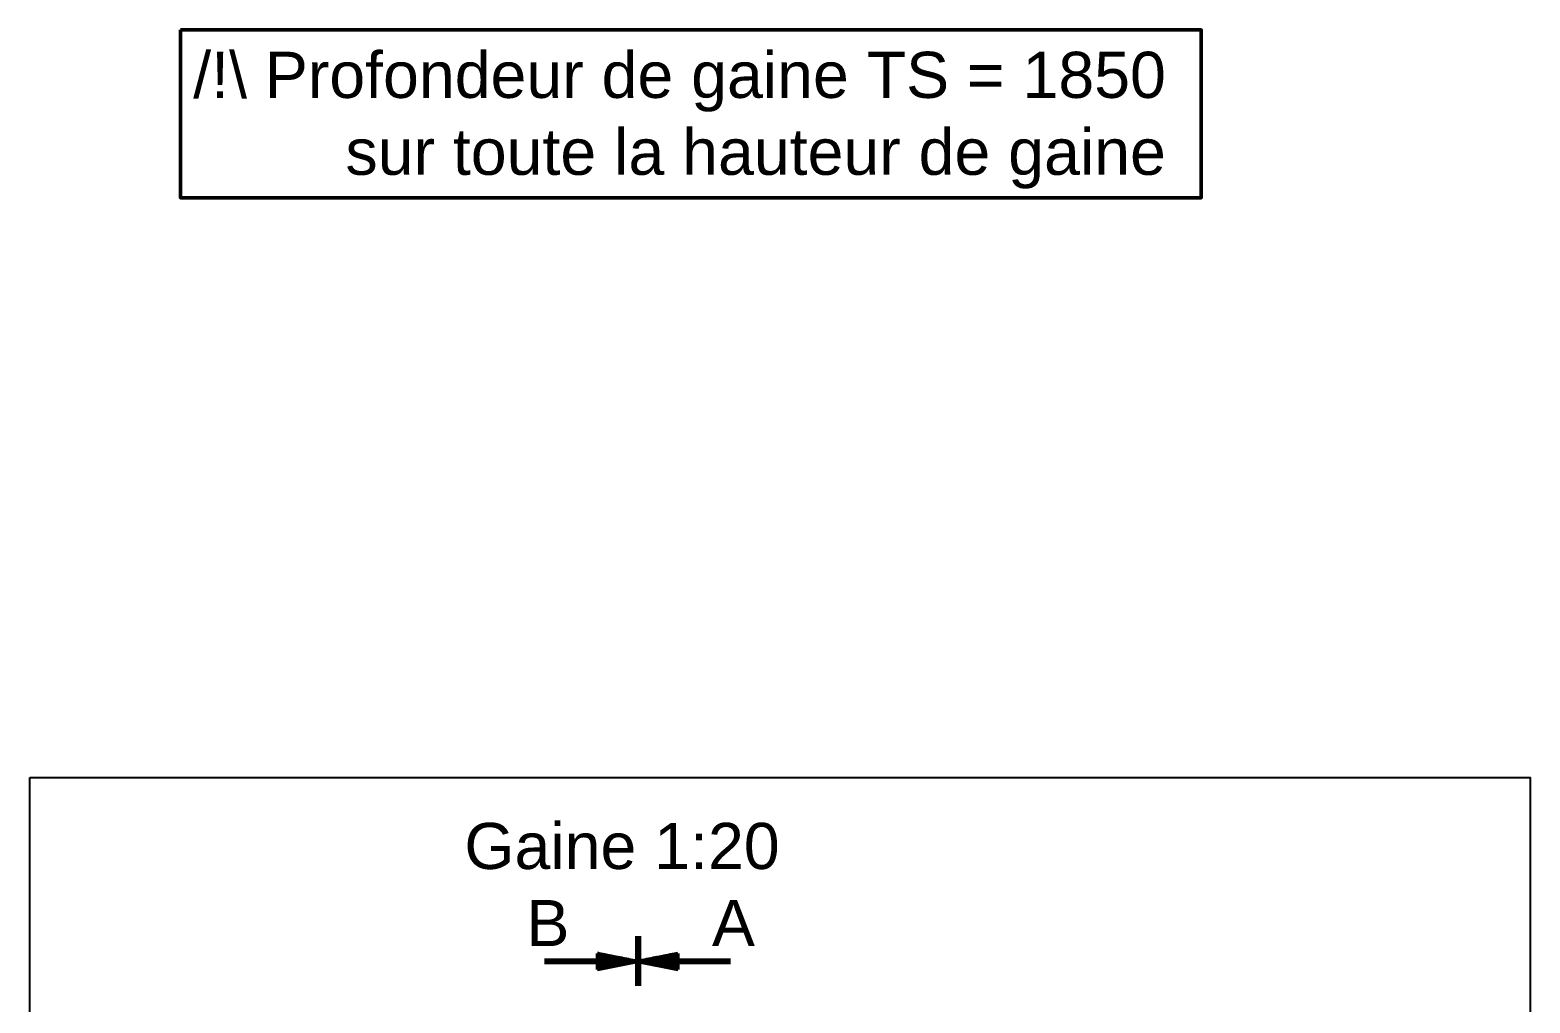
# Model space of a CAD drawing. Header units: millimetres. Extents: x -113 to 75846, y -14769 to 18394.
# Drawn here: x -100 to 3151, y 2981 to 5090 of the extents above; entities that cross this region are included whole.
import ezdxf

# ---------------------------------------------------------------- set-up
doc = ezdxf.new("R2010")
doc.units = ezdxf.units.MM
doc.layers.add('AM_0', color=7, linetype='Continuous', lineweight=50)
doc.layers.add('LDShaft-AM_0', color=7, linetype='Continuous', lineweight=50)
doc.layers.add('AM_VIEWS', color=1, linetype='Continuous', lineweight=25, plot=False)
doc.styles.add('LD', font='ARIALUNI.TTF')
doc.styles.get("Standard").update_dxf_attribs({"font": 'ARIALUNI.TTF'})

# ---------------------------------------------------------------- blocks, each defined once
blk = doc.blocks.new('DWGSECTION_AABB')
for p, q in [((-0.07, -2.65), (-0.07, 2.74)), ((-0.02, -2.65), (-0.02, 2.74)), ((0.03, -2.65), (0.03, 2.74)), ((0.07, -2.65), (0.07, 2.74)), ((0.12, -2.65), (0.12, 2.74)), ((0.16, -2.65), (0.16, 2.74)), ((0.21, -2.65), (0.21, 2.74)), ((-10.08, 0.14), (-0.7, 0.14)), ((-10.08, 0.09), (-0.47, 0.09)), ((-10.08, 0.05), (-0.23, 0.05)), ((-10.08, 0), (0, 0)), ((-4.36, 0.87), (0, 0)), ((-4.36, 0.87), (-4.36, 0)), ((-4.36, 0.84), (-4.21, 0.84)), ((-4.36, 0.79), (-3.98, 0.79)), ((-4.36, 0.74), (-3.74, 0.74)), ((-4.36, 0.7), (-3.51, 0.7)), ((-4.36, 0.65), (-3.27, 0.65)), ((-4.36, 0.6), (-3.04, 0.6)), ((-4.36, 0.56), (-2.81, 0.56)), ((-4.36, 0.51), (-2.57, 0.51)), ((-4.36, 0.46), (-2.34, 0.46)), ((-4.36, 0.42), (-2.1, 0.42)), ((-4.36, 0.37), (-1.87, 0.37)), ((-4.36, 0.33), (-1.64, 0.33)), ((-4.36, 0.28), (-1.4, 0.28)), ((-4.36, 0.23), (-1.17, 0.23)), ((-4.36, 0.19), (-0.94, 0.19)), ((-4.36, 0), (-4.36, -0.87)), ((-4.36, -0.87), (0, 0)), ((4.36, 0.87), (0, 0)), ((4.36, -0.87), (0, 0)), ((10.08, 0), (0, 0)), ((10.08, 0.05), (0.23, 0.05)), ((10.08, 0.09), (0.47, 0.09)), ((10.08, 0.14), (0.7, 0.14)), ((4.36, 0.19), (0.94, 0.19)), ((4.36, 0.23), (1.17, 0.23)), ((4.36, 0.28), (1.4, 0.28)), ((4.36, 0.33), (1.64, 0.33)), ((4.36, 0.37), (1.87, 0.37)), ((4.36, 0.42), (2.1, 0.42)), ((4.36, 0.46), (2.34, 0.46)), ((4.36, 0.51), (2.57, 0.51)), ((4.36, 0.56), (2.81, 0.56)), ((4.36, 0.6), (3.04, 0.6)), ((4.36, 0.65), (3.27, 0.65)), ((4.36, 0.7), (3.51, 0.7)), ((4.36, 0.74), (3.74, 0.74)), ((4.36, 0.87), (4.36, 0)), ((4.36, 0), (4.36, -0.87)), ((-10.08, -0.05), (-0.23, -0.05)), ((-10.08, -0.09), (-0.47, -0.09)), ((-10.08, -0.14), (-0.7, -0.14)), ((-4.36, -0.19), (-0.94, -0.19)), ((-4.36, -0.23), (-1.17, -0.23)), ((-4.36, -0.28), (-1.4, -0.28)), ((-4.36, -0.33), (-1.64, -0.33)), ((-4.36, -0.37), (-1.87, -0.37)), ((-4.36, -0.42), (-2.1, -0.42)), ((-4.36, -0.46), (-2.34, -0.46)), ((-4.36, -0.51), (-2.57, -0.51)), ((-4.36, -0.56), (-2.81, -0.56)), ((-4.36, -0.6), (-3.04, -0.6)), ((-4.36, -0.65), (-3.27, -0.65)), ((-4.36, -0.7), (-3.51, -0.7)), ((-4.36, -0.74), (-3.74, -0.74)), ((-4.36, -0.79), (-3.98, -0.79)), ((-4.36, -0.84), (-4.21, -0.84)), ((10.08, -0.05), (0.23, -0.05)), ((10.08, -0.09), (0.47, -0.09)), ((10.08, -0.14), (0.7, -0.14)), ((4.36, -0.19), (0.94, -0.19)), ((4.36, -0.23), (1.17, -0.23)), ((4.36, -0.28), (1.4, -0.28)), ((4.36, -0.33), (1.64, -0.33)), ((4.36, -0.37), (1.87, -0.37)), ((4.36, -0.42), (2.1, -0.42)), ((4.36, -0.46), (2.34, -0.46)), ((4.36, -0.51), (2.57, -0.51)), ((4.36, -0.56), (2.81, -0.56)), ((4.36, -0.6), (3.04, -0.6)), ((4.36, -0.65), (3.27, -0.65)), ((4.36, -0.7), (3.51, -0.7)), ((4.36, -0.74), (3.74, -0.74)), ((4.36, -0.79), (3.98, -0.79)), ((4.36, -0.84), (4.21, -0.84))]:
    blk.add_line(p, q)
for s, p in [('B', (-12.04, 1.65)), ('A', (8.06, 1.66))]:
    blk.add_text(s, height=5).set_placement(p)

msp = doc.modelspace()

# ---------------------------------------------------------------- linework, layer by layer
at = {"layer": 'AM_0'}
msp.add_lwpolyline([(225.9, 5090.4), (2439, 5090.4), (2439, 4726.8), (225.9, 4726.8)], close=True, dxfattribs=at)
at = {"layer": 'AM_VIEWS'}
msp.add_lwpolyline([(-100, 3470.3), (3151.5, 3470.3), (3151.5, -100), (-100, -100)], close=True, dxfattribs=at)

# ---------------------------------------------------------------- block references
at = {"layer": 'LDShaft-AM_0', "xscale": 20, "yscale": 20, "zscale": 20}
msp.add_blockref('DWGSECTION_AABB', (1217, 3071.5), dxfattribs=at)

# ---------------------------------------------------------------- texts
at = {"layer": 'LDShaft-AM_0', "char_height": 100, "style": 'LD'}
for s, insert, attachment_point in [('/!\\\\ Profondeur de gaine TS = 1850\\Psur toute la hauteur de gaine', (2362.2, 4746.3), 9), ('\\fArial Unicode MS|b0|i0|u0;\\C256;Gaine 1:20', (1183.3, 3270.3), 8)]:
    msp.add_mtext(s, dxfattribs=dict(at, insert=insert, attachment_point=attachment_point))

doc.saveas('drawing.dxf')
